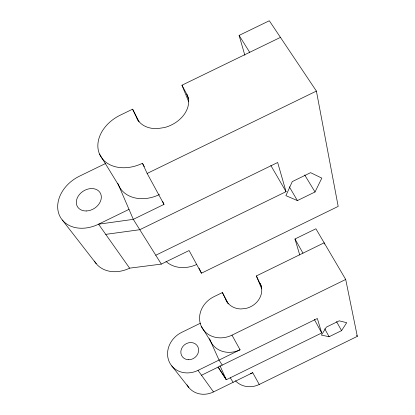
<?xml version="1.0" encoding="UTF-8"?>
<svg xmlns="http://www.w3.org/2000/svg" width="415" height="415" viewBox="0 0 415 415"><rect width="100%" height="100%" fill="white"/><g stroke="black" fill="none" stroke-linecap="round" stroke-linejoin="round"><path stroke-width="0.62" d="M315.021 191.979L321.817 178.123L310.586 172.661L292.279 181.594L285.904 195.652L297.394 200.585L315.021 191.979L304.714 174.995M341.571 330.62L346.712 322.699L339.18 320.837L326.372 327.113L321.433 335.092L329.1 336.736L341.571 330.62L336.534 321.63M235.424 380.742A20.766 19.137 -30.6 0 0 259.245 384.466L357.315 336.358L345.705 279.461L315.898 228.769L294.982 238.993L299.739 254.971M94.438 261.108A30.233 24.371 -33 0 0 129.61 268.157L161.321 264.101L189.105 250.541L201.436 273.2L338.183 206.4L316.401 91.077L269.309 20.75L239.097 35.41L244.85 55.226M228.266 303.879L222.404 292.554L213.907 296.709A24.023 21.227 -29.3 0 0 201.368 326.486A24.023 21.227 -29.3 0 0 231.975 335.149L345.705 279.461M261.751 288.918L256.356 275.954L324.151 242.806L324.447 244.062M200.372 323.233L181.661 332.384A23.183 20.558 -36.7 0 0 169.107 361.532A23.183 20.558 -36.7 0 0 198.012 370.377L213.497 391.931L252.735 372.691L259.245 384.466M198.012 370.377L240.062 349.778L231.975 335.149M201.514 375.248L317.345 318.492L321.703 332.97L226.284 379.746L218.088 367.13M139.061 121.875L132.598 109.176L120.246 115.173A35.14 26.477 -27.4 0 0 99.74 154.582A35.14 26.477 -27.4 0 0 142.454 163.271L147.154 173.439L316.401 91.077M129.003 209.368L98.552 224.199A33.293 25.657 -32.3 0 1 59.169 214.711A33.293 25.657 -32.3 0 1 79.441 176.193L105.752 163.406M162.654 201.498L163.998 204.393L133.303 219.348L98.552 224.199L129.61 268.157M155.77 255.235L286.044 191.678L277.666 162.504L139.788 229.708L105.737 234.366M188.721 101.81L181.952 85.21L280.447 37.386M171.737 365.869L188.799 387.501M62.312 220.017L96.27 263.733M218.202 367.151L226.066 379.258M222.227 365.101L219.047 360.075L209.388 338.635M230.268 377.795L233.121 382.308M239.097 35.41L249.7 52.316M161.321 264.101L133.303 219.348L117.819 183.399M201.228 326.18L210.431 340.954M99.496 154.027L118.586 185.178A33.107 25.735 -27.6 0 0 159.427 194.552M289.302 186.776L297.394 200.585M270.845 165.502L286.044 191.678M356.682 335.247L357.315 336.358M294.982 238.993L302.981 253.16M324.769 328.83L329.1 336.736M314.357 319.457L321.703 332.97M142.454 163.271L144.306 166.685M147.154 173.439L163.998 204.393M181.952 85.21L186.786 94.2L188.726 98.972M222.404 292.554L227.467 302.893M256.356 275.954L261.626 286.905M132.598 109.176L138.154 120.682M199.065 268.142L201.436 273.2M219.981 365.714L226.284 379.746M196.653 264.48A28.573 23.728 -28 0 1 165.984 261.409M186.786 94.2A27.691 20.594 -24.7 0 1 164.496 127.54L157.441 128.603A27.691 20.594 -24.7 0 1 136.986 118.389M252.735 372.691A21.544 19.661 -30.2 0 1 250.406 373.682M213.497 391.931A21.663 19.583 -38.2 0 1 187.004 384.84M240.062 349.778A23.058 20.631 -29.6 0 1 209.974 339.849M260.138 283.32A19.017 16.662 -25 0 1 245.83 308.449L240.913 308.962A19.017 16.662 -25 0 1 225.978 300.024M86.273 210.97A13.316 10.261 -32.3 0 0 100.71 193.878A13.316 10.261 -32.3 0 0 79.478 194.438A13.316 10.261 -32.3 0 0 86.273 210.97M188.472 359.748A9.27 8.222 -36.7 0 0 198.002 347.039A9.27 8.222 -36.7 0 0 182.725 346.634A9.27 8.222 -36.7 0 0 188.472 359.748"/></g></svg>
